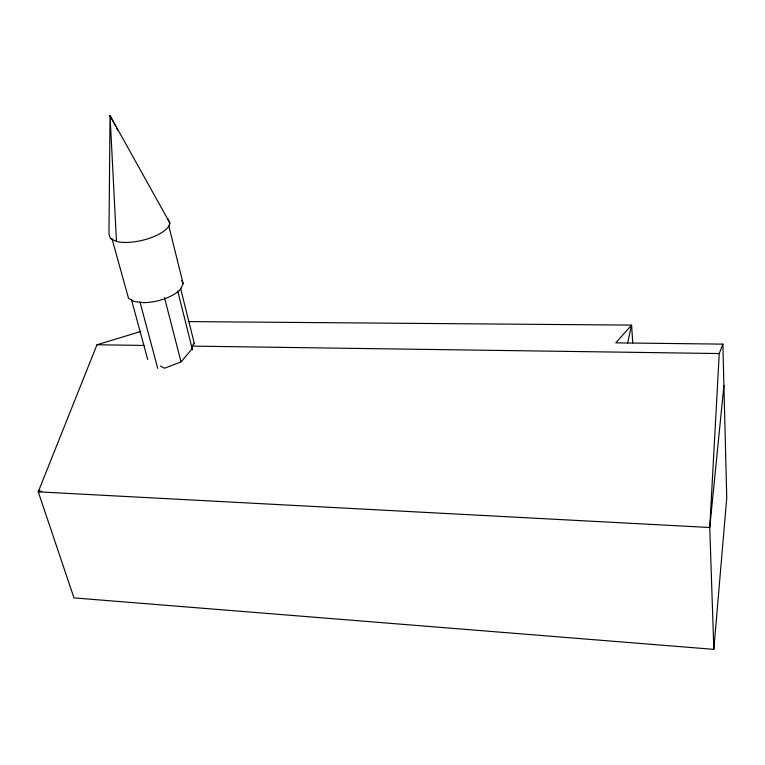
<?xml version="1.0" encoding="UTF-8"?>
<svg xmlns="http://www.w3.org/2000/svg" width="765" height="765" viewBox="0 0 765 765"><rect width="100%" height="100%" fill="white"/><g stroke="black" fill="none" stroke-linecap="round" stroke-linejoin="round"><path stroke-width="1.15" d="M188.2 321.587L631.603 325.106L615.777 342.854L722.868 344.126L719.253 353.545L709.757 527.429L713.831 649.361L73.975 597.895L38.25 491.838L96.964 344.766L140.712 331.522M713.831 649.361L726.75 497.91L722.868 344.126M723.91 385.531L709.757 527.506L38.25 491.838L39.732 489.983L38.25 491.838L41.788 491.293M627.577 343.189L631.603 325.106L632.731 342.873M168.769 225.685L183.151 283.672L180.789 288.864A28.774 12.077 -13.8 0 1 143.132 302.634L134.181 301.506L128.549 298.426L111.881 238.355M160.526 366.072L164.504 368.204L181.047 361.941L192.206 348.677L192.082 346.105L194.253 343.217M96.964 344.766L144.049 345.436M192.082 346.105L719.253 353.545M116.481 241.472L110.476 238.537L108.965 234.128L110.045 115.658L116.481 241.472A31.231 11.848 -13.4 0 0 149.739 238.173A31.231 11.848 -13.4 0 0 169.897 223.055L167.937 218.8M110.772 117.906L110.084 115.639L169.897 223.055M110.093 115.639L115.534 126.215M116.624 128.329L117.705 130.442M181.726 280.401L183.151 283.672M131.465 299.66L147.664 359.378M139.995 302.089L157.753 368.405M164.485 297.528L180.989 361.721M177.748 291.063L192.522 349.921M180.55 288.281L194.396 343.781"/></g></svg>
